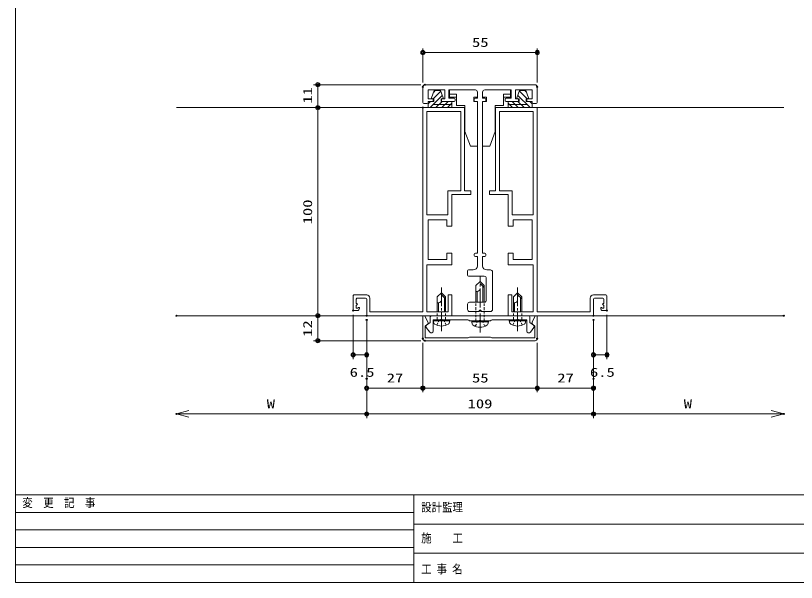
# Model space of a CAD drawing. Units: millimetres on the paper. Extents: x -395 to 395, y -281 to 281.
# Drawn here: x -395.3 to -20, y -281 to -8.6 of the extents above; entities that cross this region are included whole.
import ezdxf
from ezdxf.enums import TextEntityAlignment as Align

# ---------------------------------------------------------------- set-up
doc = ezdxf.new("R2010")
doc.units = ezdxf.units.MM
doc.header["$PDMODE"] = 32
doc.header["$PDSIZE"] = 0.5
doc.linetypes.add('CHAIN2', pattern=[12, 9, -1, 1, -1])
doc.linetypes.add('DASHED1', pattern=[1.8, 1.2, -0.6])
for name, color, linetype, lineweight in [('0-0_USERZ', 3, 'Continuous', 9), ('0-1_F-1', 7, 'Continuous', 9), ('0-2__0-0_', 7, 'Continuous', 9), ('0-3__0-6_TITLE_WAKU', 7, 'Continuous', 9), ('0-7_0', 7, 'Continuous', 9), ('0-A_PARTS3', 134, 'Continuous', 9)]:
    doc.layers.add(name, color=color, linetype=linetype, lineweight=lineweight)
doc.layers.add('0-6_KATAZAI', color=7, linetype='Continuous')
doc.layers.add('0-8_Defpoints', color=7, linetype='Continuous')
doc.styles.add('ＭＳ ゴシック', font='')
doc.styles.get('ＭＳ ゴシック').set_extended_font_data('MS Gothic')

# ---------------------------------------------------------------- blocks, each defined once
blk = doc.blocks.new('図枠')
at = {"layer": '0-1_F-1'}
blk.add_lwpolyline([(790.6, 0), (0, 0), (0, 562), (790.6, 562)], close=True, dxfattribs=at)
at = {"layer": '0-3__0-6_TITLE_WAKU'}
for p, q in [((534.869, 42), (0, 42)), ((191.489, 42), (191.489, 0)), ((191.489, 33.6), (0, 33.6)), ((460.59, 28), (191.489, 28)), ((191.489, 25.2), (0, 25.2)), ((191.489, 16.8), (0, 16.8)), ((460.59, 14), (191.489, 14)), ((191.489, 8.4), (0, 8.4))]:
    blk.add_line(p, q, dxfattribs=at)
at = {"layer": '0-3__0-6_TITLE_WAKU', "style": 'ＭＳ ゴシック', "width": 0.9}
for s, p in [('変\u3000更\u3000記\u3000事', (3.218, 34.94)), ('設計監理', (194.946, 32.809)), ('施\u3000\u3000工', (194.946, 17.948)), ('工', (194.946, 3.055)), ('事', (202.392, 3.055)), ('名', (209.839, 3.055))]:
    blk.add_text(s, height=4.091, dxfattribs=at).set_placement(p, align=Align.BOTTOM_LEFT)
blk = doc.blocks.new('WAKU-W')
at = {"layer": '0-7_0'}
for p, q in [((4.5, -3.75), (4.5, -3.5)), ((5.25, -3.7), (6, -3.7)), ((5.069, -3.778), (4.931, -3.922)), ((7, -10), (1, -10)), ((1.5, -8.5), (5.5, -8.5)), ((-26, -100), (-25.99, -100)), ((-26, -100), (-25.99, -100))]:
    blk.add_line(p, q, dxfattribs=at)
for points in [[(-26, -100), (-46, -100), (-46, -60), (-49, -60), (-49, -58.2), (-40, -58.2), (-40, -43), (-37.5, -43), (-37.5, -46), (-28.5, -46), (-28.5, -26.998), (-37.5, -26.998), (-37.5, -30), (-40, -30), (-40, -24.498), (-28, -24.498), (-28, -1.8), (-38.2, -1.8), (-38.2, -10), (-40, -10), (-40, 0), (1, 0), (1, -8)], [(-0.5, -8.5), (-0.5, -1.8), (-26, -1.8), (-26, -24.998), (-25.99, -24.998)], [(6, -8), (6, -6.1), (5.4, -5.5), (6, -4.9), (6, -3.7)], [(5.5, -2.5), (7.5, -2.5), (7.5, -9.5)], [(-26, -24.998), (-26, -48), (-25.99, -48)], [(-26, -48), (-26, -100), (-25.99, -100)]]:
    blk.add_lwpolyline(points, dxfattribs=at)
blk.add_lwpolyline([(-28, -98.2), (-28, -48.5), (-38, -48.5), (-38, -60), (-44.2, -60), (-44.2, -98.2)], close=True, dxfattribs=at)
for centre, radius, start, end in [((5.5, -3.5), 1, 90, 180), ((4.75, -3.75), 0.25, 180, 316.39718), ((5.25, -3.95), 0.25, 90, 136.39718), ((1, -8.5), 1.5, 180, 270), ((1.5, -8), 0.5, 180, 270), ((5.5, -8), 0.5, 270, 0), ((7, -9.5), 0.5, 270, 0)]:
    blk.add_arc(centre, radius, start, end, dxfattribs=at)
blk = doc.blocks.new('DOT1')
at = {"layer": '0-7_0'}
blk.add_line((0, 0), (-1, 0), dxfattribs=at)
for radius in [0.5, 0.325]:
    blk.add_circle((0, 0), radius, dxfattribs=at)
blk = doc.blocks.new('U40')
at = {"layer": '0-A_PARTS3'}
for p, q in [((-0.5, 4), (-1.553, 3.719)), ((-0.5, 4), (-0.5, -4)), ((-0.5, 4), (0, 3.824)), ((0, 3.824), (0, -3.824)), ((3.75, 2), (11, 2)), ((3.75, 1.4), (10.6, 1.4)), ((10, 2), (12, 0)), ((11, 2), (13, 0)), ((11, -2), (13, 0)), ((-0.5, -4), (-1.553, -3.719)), ((3.75, -1.4), (8.2, -1.4)), ((3.75, -2), (11, -2)), ((8.2, -1.4), (8.2, -2)), ((-0.5, -4), (0, -3.824))]:
    blk.add_line(p, q, dxfattribs=at)
at = {"layer": '0-A_PARTS3', "linetype": 'CHAIN2'}
blk.add_line((-5.5, 0), (15.5, 0), dxfattribs=at)
at = {"layer": '0-A_PARTS3', "linetype": 'DASHED1'}
for p, q in [((0, 2), (3.75, 2)), ((0, -2), (3.75, -2))]:
    blk.add_line(p, q, dxfattribs=at)
for points in [[(-2.579, 2.3), (-0.263, 1.145), (0.346, 0)], [(-2.579, -2.3), (-0.263, -1.145), (0.346, 0)]]:
    blk.add_lwpolyline(points, dxfattribs=at)
at = {"layer": '0-A_PARTS3'}
for centre, radius, start, end in [((3.5, 0), 6.5, 149.41289, 210.58711), ((-1.321, 2.85), 0.9, 104.93766, 149.41289), ((9.532, -1.333), 1.333, 90, 182.86598), ((-1.321, -2.85), 0.9, 210.58711, 255.06234)]:
    blk.add_arc(centre, radius, start, end, dxfattribs=at)
blk = doc.blocks.new('U41')
at = {"layer": '0-A_PARTS3'}
for p, q in [((-0.5, 4), (-1.553, 3.719)), ((-0.5, 4), (-0.5, -4)), ((-0.5, 4), (0, 3.824)), ((0, 3.824), (0, -3.824)), ((9, 2), (17, 2)), ((9, 1.4), (16.6, 1.4)), ((16, 2), (18, 0)), ((17, 2), (19, 0)), ((17, -2), (19, 0)), ((-0.5, -4), (-1.553, -3.719)), ((9, -1.4), (14.2, -1.4)), ((9, -2), (17, -2)), ((14.2, -1.4), (14.2, -2)), ((-0.5, -4), (0, -3.824))]:
    blk.add_line(p, q, dxfattribs=at)
at = {"layer": '0-A_PARTS3', "linetype": 'CHAIN2'}
blk.add_line((-5.5, 0), (21.5, 0), dxfattribs=at)
at = {"layer": '0-A_PARTS3', "linetype": 'DASHED1'}
for p, q in [((0, 2), (9, 2)), ((0, -2), (9, -2))]:
    blk.add_line(p, q, dxfattribs=at)
for points in [[(-2.579, 2.3), (-0.263, 1.145), (0.346, 0)], [(-2.579, -2.3), (-0.263, -1.145), (0.346, 0)]]:
    blk.add_lwpolyline(points, dxfattribs=at)
at = {"layer": '0-A_PARTS3'}
for centre, radius, start, end in [((3.5, 0), 6.5, 149.41289, 210.58711), ((-1.321, 2.85), 0.9, 104.93766, 149.41289), ((15.532, -1.333), 1.333, 90, 182.86598), ((-1.321, -2.85), 0.9, 210.58711, 255.06234)]:
    blk.add_arc(centre, radius, start, end, dxfattribs=at)
blk = doc.blocks.new('Open30_30')
at = {"layer": '0-7_0'}
for q in [(-3, 0.8038), (-3, 0), (-3, -0.8038)]:
    blk.add_line((0, 0), q, dxfattribs=at)

msp = doc.modelspace()

# ---------------------------------------------------------------- linework, layer by layer
at = {"layer": '0-0_USERZ'}
for p, q in [((-199.547, -40.851), (-199.547, -24.392)), ((-144.547, -40.851), (-144.547, -24.392)), ((-197.547, -26.392), (-146.547, -26.392)), ((-200.547, -41.851), (-252.058, -41.851)), ((-250.058, -50.851), (-250.058, -43.851)), ((-199.547, -52.851), (-318.012, -52.851)), ((-201.547, -52.851), (-252.058, -52.851)), ((-201.547, -52.851), (-252.058, -52.851)), ((-250.058, -150.851), (-250.058, -54.851)), ((-144.547, -52.851), (-26.081, -52.851)), ((-226.547, -152.851), (-318.012, -152.851)), ((-228.547, -152.851), (-252.058, -152.851)), ((-228.547, -152.851), (-252.058, -152.851)), ((-233.047, -152.351), (-233.047, -173.655)), ((-117.547, -152.851), (-26.081, -152.851)), ((-111.047, -152.351), (-111.047, -173.655)), ((-250.058, -162.851), (-250.058, -154.851)), ((-226.547, -154.851), (-226.547, -173.655)), ((-226.547, -154.851), (-226.547, -189.652)), ((-226.547, -156.851), (-226.547, -202.05)), ((-117.547, -154.851), (-117.547, -173.655)), ((-117.547, -156.851), (-117.547, -202.05)), ((-117.547, -156.851), (-117.547, -189.652)), ((-200.547, -164.851), (-252.058, -164.851)), ((-199.547, -165.851), (-199.547, -189.652)), ((-199.547, -165.851), (-199.547, -189.652)), ((-144.547, -165.851), (-144.547, -189.652)), ((-144.547, -165.851), (-144.547, -189.652)), ((-231.047, -171.655), (-228.547, -171.655)), ((-115.547, -171.655), (-113.047, -171.655)), ((-226.547, -185.155), (-226.547, -202.05)), ((-224.547, -187.652), (-201.547, -187.652)), ((-197.547, -187.652), (-146.547, -187.652)), ((-142.547, -187.652), (-119.547, -187.652)), ((-117.547, -185.155), (-117.547, -202.05)), ((-228.547, -200.05), (-316.012, -200.05)), ((-119.547, -200.05), (-224.547, -200.05)), ((-115.547, -200.05), (-28.081, -200.05))]:
    msp.add_line(p, q, dxfattribs=at)
at = {"layer": '0-2__0-0_'}
for p, q in [((-199.547, -42.851), (-199.547, -50.351)), ((-144.547, -50.351), (-144.547, -42.851)), ((-199.047, -50.851), (-197.547, -50.851)), ((-190.047, -49.851), (-184.547, -49.851)), ((-159.547, -49.851), (-154.047, -49.851)), ((-146.547, -50.851), (-145.047, -50.851)), ((-178.047, -131.351), (-178.047, -133.351)), ((-175.297, -130.851), (-177.547, -130.851)), ((-170.038, -146.351), (-177.047, -146.351)), ((-178.047, -147.351), (-178.047, -149.851)), ((-149.047, -152.851), (-195.047, -152.851)), ((-194.547, -154.801), (-177.94, -154.801)), ((-177.047, -155.351), (-167.047, -155.351)), ((-167.547, -155.351), (-176.547, -155.351)), ((-146.666, -157.115), (-145.747, -157.851))]:
    msp.add_line(p, q, dxfattribs=at)
at = {"layer": '0-2__0-0_', "color": 2}
for p, q in [((-195.309, -48.149), (-194.047, -44.651)), ((-194.628, -48.551), (-190.962, -44.885)), ((-194.323, -45.418), (-193.556, -44.651)), ((-191.047, -44.651), (-194.047, -44.651)), ((-189.784, -48.149), (-191.047, -44.651)), ((-186.697, -44.351), (-186.697, -47.851)), ((-157.397, -44.351), (-157.397, -47.851)), ((-154.31, -48.149), (-153.047, -44.651)), ((-149.465, -48.551), (-153.131, -44.885)), ((-153.047, -44.651), (-150.047, -44.651)), ((-149.77, -45.418), (-150.537, -44.651)), ((-148.785, -48.149), (-150.047, -44.651)), ((-196.1, -52.851), (-190.212, -46.963)), ((-194.297, -48.551), (-195.027, -48.551)), ((-194.297, -49.851), (-194.297, -48.551)), ((-190.066, -48.551), (-190.797, -48.551)), ((-190.797, -49.851), (-190.797, -48.551)), ((-186.697, -47.851), (-183.397, -47.851)), ((-183.397, -47.851), (-183.397, -51.851)), ((-175.097, -47.851), (-175.097, -49.851)), ((-175.097, -47.851), (-173.297, -47.851)), ((-168.997, -47.851), (-170.797, -47.851)), ((-168.997, -47.851), (-168.997, -49.851)), ((-160.697, -47.851), (-160.697, -51.851)), ((-157.397, -47.851), (-160.697, -47.851)), ((-154.028, -48.551), (-153.297, -48.551)), ((-147.994, -52.851), (-153.882, -46.963)), ((-153.297, -49.851), (-153.297, -48.551)), ((-149.797, -48.551), (-149.067, -48.551)), ((-149.797, -49.851), (-149.797, -48.551)), ((-197.047, -49.851), (-194.297, -49.851)), ((-197.047, -49.851), (-197.047, -52.851)), ((-197.047, -50.969), (-195.928, -49.851)), ((-185.547, -51.351), (-194.547, -51.351)), ((-193.271, -52.851), (-190.271, -49.851)), ((-190.797, -49.851), (-185.547, -49.851)), ((-190.443, -52.851), (-187.443, -49.851)), ((-187.614, -52.851), (-185.547, -50.783)), ((-185.547, -52.851), (-185.547, -49.851)), ((-183.397, -51.851), (-179.397, -51.851)), ((-179.397, -51.851), (-179.397, -64.351)), ((-175.097, -49.851), (-173.297, -49.851)), ((-173.297, -49.851), (-173.297, -71.351)), ((-170.797, -49.851), (-168.997, -49.851)), ((-170.797, -49.851), (-170.797, -71.351)), ((-160.697, -51.851), (-164.697, -51.851)), ((-164.697, -51.851), (-164.697, -64.351)), ((-158.547, -52.851), (-158.547, -49.851)), ((-153.297, -49.851), (-158.547, -49.851)), ((-156.479, -52.851), (-158.547, -50.783)), ((-158.547, -51.351), (-149.547, -51.351)), ((-153.651, -52.851), (-156.651, -49.851)), ((-150.822, -52.851), (-153.822, -49.851)), ((-149.797, -49.851), (-147.047, -49.851)), ((-147.047, -50.969), (-148.165, -49.851)), ((-147.047, -52.851), (-147.047, -49.851)), ((-197.047, -52.851), (-185.547, -52.851)), ((-147.047, -52.851), (-158.547, -52.851)), ((-179.397, -64.351), (-176.697, -71.351)), ((-164.697, -64.351), (-167.397, -71.351)), ((-176.697, -71.351), (-173.297, -71.351)), ((-167.397, -71.351), (-170.797, -71.351))]:
    msp.add_line(p, q, dxfattribs=at)
at = {"layer": '0-2__0-0_'}
for points in [[(-145.547, -41.851), (-172.047, -41.851), (-198.547, -41.851)], [(-194.547, -49.351), (-194.547, -48.651), (-197.047, -48.651), (-197.047, -44.351), (-189.047, -44.351), (-189.047, -48.651), (-190.547, -48.651), (-190.547, -49.351)], [(-184.547, -48.351), (-184.547, -48.351), (-187.047, -48.351), (-187.047, -44.351), (-174.297, -44.351)], [(-169.797, -44.351), (-157.047, -44.351), (-157.047, -48.351), (-159.547, -48.351)], [(-153.547, -49.351), (-153.547, -48.651), (-155.047, -48.651), (-155.047, -44.351), (-147.047, -44.351), (-147.047, -48.651), (-149.547, -48.651), (-149.547, -49.351)], [(-173.297, -45.351), (-173.297, -48.351), (-174.297, -48.351), (-174.297, -48.351)], [(-169.797, -48.351), (-169.797, -48.351), (-170.797, -48.351)], [(-197.047, -50.351), (-197.047, -49.851), (-195.047, -49.851)], [(-184.047, -49.351), (-184.047, -48.851), (-184.047, -48.851)], [(-174.797, -48.851), (-174.797, -48.851), (-174.797, -49.351)], [(-174.297, -49.851), (-173.297, -49.851), (-173.297, -122.851), (-174.297, -122.851), (-174.297, -122.851)], [(-169.797, -122.851), (-169.797, -122.851), (-170.797, -122.851), (-170.797, -49.851), (-169.797, -49.851)], [(-169.297, -49.351), (-169.297, -48.851), (-169.297, -48.851)], [(-160.047, -48.851), (-160.047, -49.351), (-160.047, -49.351)], [(-149.047, -49.851), (-147.047, -49.851), (-147.047, -50.351)], [(-174.797, -123.351), (-174.797, -123.351), (-174.797, -123.851)], [(-169.297, -123.851), (-169.297, -123.351), (-169.297, -123.351)], [(-174.297, -124.351), (-173.297, -124.351), (-173.297, -128.851)], [(-170.797, -128.851), (-170.797, -128.851), (-170.797, -124.351), (-169.797, -124.351)], [(-167.047, -130.851), (-167.047, -130.851), (-168.797, -130.851)], [(-177.547, -133.851), (-170.047, -133.851), (-170.047, -133.851)], [(-169.047, -134.851), (-169.047, -134.851), (-169.047, -145.351)], [(-166.047, -149.851), (-166.047, -131.851), (-166.047, -131.851)], [(-197.138, -155.912), (-197.138, -155.912), (-198.547, -152.851), (-199.547, -152.851), (-199.547, -163.851)], [(-196.047, -153.851), (-196.047, -156.051), (-197.741, -157.377)], [(-177.047, -150.851), (-172.547, -150.851), (-172.547, -150.351), (-171.547, -150.351), (-171.547, -150.851), (-167.047, -150.851)], [(-146.352, -157.377), (-148.047, -156.051), (-148.047, -153.851)], [(-144.547, -163.851), (-144.547, -152.851), (-145.547, -152.851), (-146.956, -155.913)], [(-177.761, -163.451), (-198.347, -163.451), (-198.347, -157.851), (-197.424, -157.112)], [(-194.547, -154.801), (-194.547, -160.223), (-194.547, -154.801)], [(-166.154, -154.801), (-149.547, -154.801), (-149.547, -160.223)], [(-197.894, -158.473), (-197.894, -158.473), (-196.224, -160.769), (-196.224, -160.769)], [(-145.747, -157.851), (-145.747, -163.451), (-166.323, -163.451)], [(-147.869, -160.769), (-147.869, -160.769), (-146.199, -158.473), (-146.199, -158.473)], [(-198.547, -164.851), (-172.047, -164.851), (-145.547, -164.851)], [(-167.047, -163.151), (-172.047, -163.151), (-177.047, -163.151)]]:
    msp.add_lwpolyline(points, dxfattribs=at)
at = {"layer": '0-2__0-0_', "color": 2}
for points in [[(-186.697, -46.351), (-183.397, -46.351), (-183.397, -47.851)], [(-157.397, -46.351), (-160.697, -46.351), (-160.697, -47.851)]]:
    msp.add_lwpolyline(points, dxfattribs=at)
at = {"layer": '0-2__0-0_'}
msp.add_lwpolyline([(-170.797, -45.351), (-170.797, -47.851), (-170.797, -48.351)], close=True, dxfattribs=at)
for centre, radius, start, end in [((-198.547, -42.851), 1, 90, 180), ((-174.297, -45.351), 1, 0, 90), ((-169.797, -45.351), 1, 90, 180), ((-169.797, -45.351), 1, 90, 180), ((-145.547, -42.851), 1, 0, 90), ((-184.547, -48.851), 0.5, 0, 90), ((-174.297, -48.851), 0.5, 90, 180), ((-169.797, -48.851), 0.5, 0, 90), ((-159.547, -48.851), 0.5, 90, 180), ((-199.047, -50.351), 0.5, 180, 270), ((-197.547, -50.351), 0.5, 270, 0), ((-195.047, -49.351), 0.5, 270, 0), ((-190.047, -49.351), 0.5, 180, 270), ((-184.547, -49.351), 0.5, 270, 0), ((-174.297, -49.351), 0.5, 180, 270), ((-169.797, -49.351), 0.5, 270, 0), ((-159.547, -49.351), 0.5, 180, 270), ((-154.047, -49.351), 0.5, 270, 0), ((-149.047, -49.351), 0.5, 180, 270), ((-146.547, -50.351), 0.5, 180, 270), ((-145.047, -50.351), 0.5, 270, 0), ((-174.297, -123.351), 0.5, 90, 180), ((-174.297, -123.851), 0.5, 180, 270), ((-169.797, -123.351), 0.5, 0, 90), ((-169.797, -123.851), 0.5, 270, 0), ((-177.547, -131.351), 0.5, 90, 180), ((-175.297, -128.851), 2, 270, 0), ((-168.797, -128.851), 2, 180, 270), ((-167.047, -131.851), 1, 0, 90), ((-177.547, -133.351), 0.5, 180, 270), ((-170.047, -134.851), 1, 0, 90), ((-177.047, -147.351), 1, 90, 180), ((-170.047, -145.351), 1, 270.51246, 0), ((-177.047, -149.851), 1, 180, 270), ((-167.047, -149.851), 1, 270, 0), ((-195.047, -153.851), 1, 90, 180), ((-149.047, -153.851), 1, 0, 90), ((-197.25, -158.004), 0.797, 128.05044, 216.02536), ((-198.047, -156.33), 1, 308.53928, 24.70575), ((-177.94, -155.801), 1, 26.74368, 90), ((-166.154, -155.801), 1, 90, 153.25632), ((-146.047, -156.33), 1, 155.36507, 231.73394), ((-146.843, -158.004), 0.797, 323.97463, 51.94956), ((-195.474, -160.223), 0.928, 216.02737, 0), ((-148.619, -160.223), 0.928, 180, 323.97262), ((-198.547, -163.851), 1, 180, 270), ((-177.761, -162.451), 1, 270, 315.573), ((-166.332, -162.451), 1, 224.42476, 270.51246), ((-145.547, -163.851), 1, 270, 0)]:
    msp.add_arc(centre, radius, start, end, dxfattribs=at)
at = {"layer": '0-2__0-0_', "color": 2}
for centre, start, end in [((-195.027, -48.251), 160.11483, 270), ((-190.066, -48.251), 270, 19.88516), ((-154.028, -48.251), 160.11483, 270), ((-149.067, -48.251), 270, 19.88516)]:
    msp.add_arc(centre, 0.3, start, end, dxfattribs=at)
at = {"layer": '0-8_Defpoints'}
for p in [(-144.547, -26.392), (-250.058, -41.851), (-199.547, -42.851), (-198.547, -41.851), (-144.547, -42.851), (-250.058, -52.851), (-199.547, -52.851), (-233.047, -150.351), (-111.047, -150.351), (-318.012, -152.851), (-250.058, -152.851), (-226.547, -152.851), (-117.547, -152.851), (-26.081, -152.851), (-226.547, -154.851), (-117.547, -154.851), (-199.547, -163.851), (-198.547, -164.851), (-144.547, -163.851), (-226.547, -171.655), (-111.047, -171.655), (-226.547, -183.155), (-117.547, -183.155), (-199.547, -187.652), (-144.547, -187.652), (-117.547, -187.652), (-318.012, -200.05), (-226.547, -200.05), (-26.081, -200.05)]:
    msp.add_point(p, dxfattribs=at)

# ---------------------------------------------------------------- block references
at = {"layer": '0-0_USERZ'}
msp.add_blockref('図枠', (-395.3, -281), dxfattribs=at)
at = {"layer": '0-0_USERZ', "xscale": 2, "yscale": 2}
for name, p, rotation in [('DOT1', (-199.547, -26.392), 180), ('DOT1', (-250.058, -41.851), 90), ('DOT1', (-250.058, -52.851), 270), ('DOT1', (-250.058, -52.851), 90), ('DOT1', (-250.058, -152.851), 270), ('DOT1', (-250.058, -152.851), 90), ('DOT1', (-250.058, -164.851), 270), ('DOT1', (-233.047, -171.655), 180), ('DOT1', (-117.547, -171.655), 180), ('DOT1', (-226.547, -187.652), 180), ('DOT1', (-199.547, -187.652), 180), ('DOT1', (-144.547, -187.652), 180), ('Open30_30', (-318.012, -200.05), 180), ('DOT1', (-226.547, -200.05), 180), ('DOT1', (-117.547, -200.05), 180)]:
    msp.add_blockref(name, p, dxfattribs=dict(at, rotation=rotation))
for name, p in [('DOT1', (-144.547, -26.392)), ('DOT1', (-226.547, -171.655)), ('DOT1', (-111.047, -171.655)), ('DOT1', (-199.547, -187.652)), ('DOT1', (-144.547, -187.652)), ('DOT1', (-117.547, -187.652)), ('Open30_30', (-26.081, -200.05)), ('DOT1', (-226.547, -200.05)), ('DOT1', (-117.547, -200.05))]:
    msp.add_blockref(name, p, dxfattribs=at)
at = {"layer": '0-6_KATAZAI', "rotation": 180}
msp.add_blockref('WAKU-W', (-225.547, -152.851), dxfattribs=at)
at = {"layer": '0-6_KATAZAI', "xscale": -1, "rotation": 180}
msp.add_blockref('WAKU-W', (-118.547, -152.851), dxfattribs=at)
at = {"layer": '0-A_PARTS3', "xscale": -1, "rotation": 270}
for name, p in [('U41', (-172.047, -155.351)), ('U40', (-190.581, -154.801)), ('U40', (-154.016, -154.801))]:
    msp.add_blockref(name, p, dxfattribs=at)

# ---------------------------------------------------------------- texts
at = {"layer": '0-0_USERZ', "style": 'ＭＳ ゴシック', "width": 1.35}
for s, p in [('55', (-175.904, -24.974)), ('6.5', (-234.714, -183.503)), ('6.5', (-119.214, -183.503)), ('27', (-216.904, -186.235)), ('55', (-175.904, -186.235)), ('27', (-134.904, -186.235)), ('W', (-274.594, -198.632)), ('109', (-178.025, -198.632)), ('W', (-74.128, -198.632))]:
    msp.add_text(s, height=4.333, dxfattribs=at).set_placement(p, align=Align.BOTTOM_LEFT)
for s, p in [('11', (-251.476, -50.919)), ('100', (-251.476, -108.926)), ('12', (-251.476, -162.997))]:
    msp.add_text(s, height=4.333, rotation=90, dxfattribs=at).set_placement(p, align=Align.BOTTOM_LEFT)

doc.saveas('drawing.dxf')
